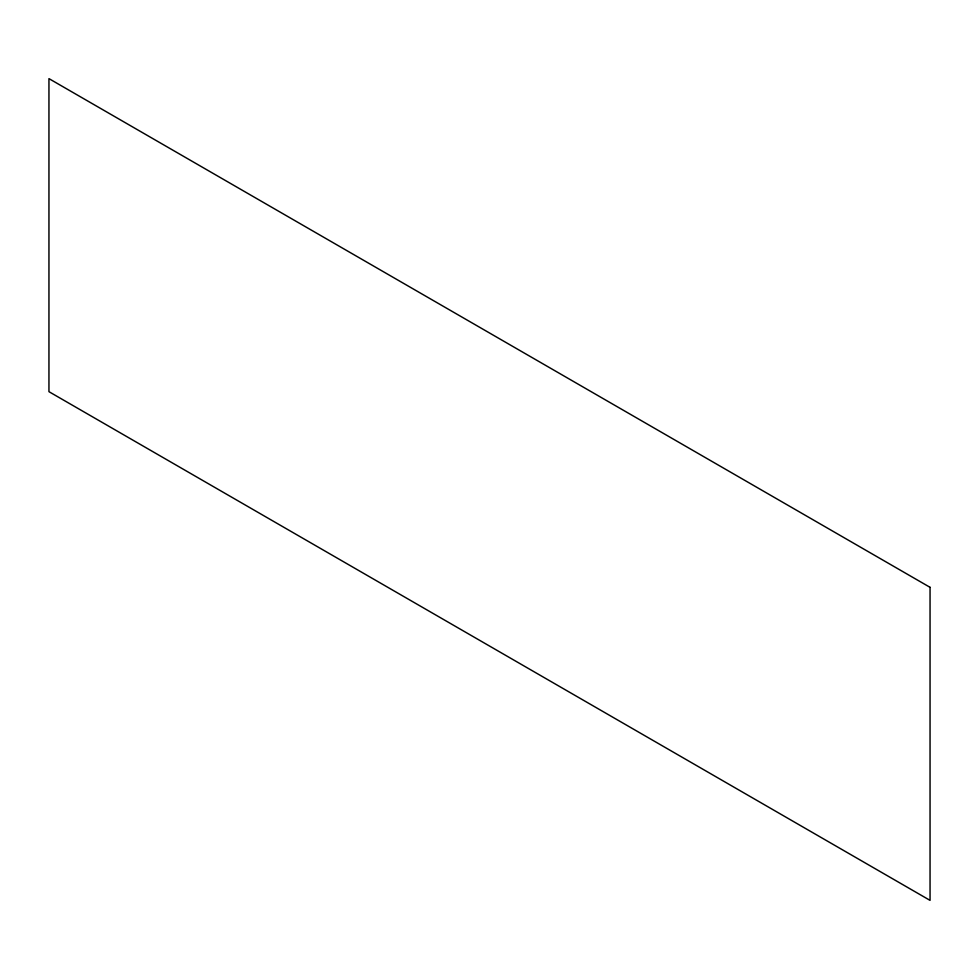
<?xml version="1.0" encoding="UTF-8"?>
<svg xmlns="http://www.w3.org/2000/svg" width="979" height="979" viewBox="0 0 979 979"><rect width="100%" height="100%" fill="white"/><g stroke="black" fill="none" stroke-linecap="round" stroke-linejoin="round"><path stroke-width="1.47" d="M930.05 587.327L48.95 78.626L48.95 391.673L930.05 900.374L930.05 587.327"/></g></svg>
